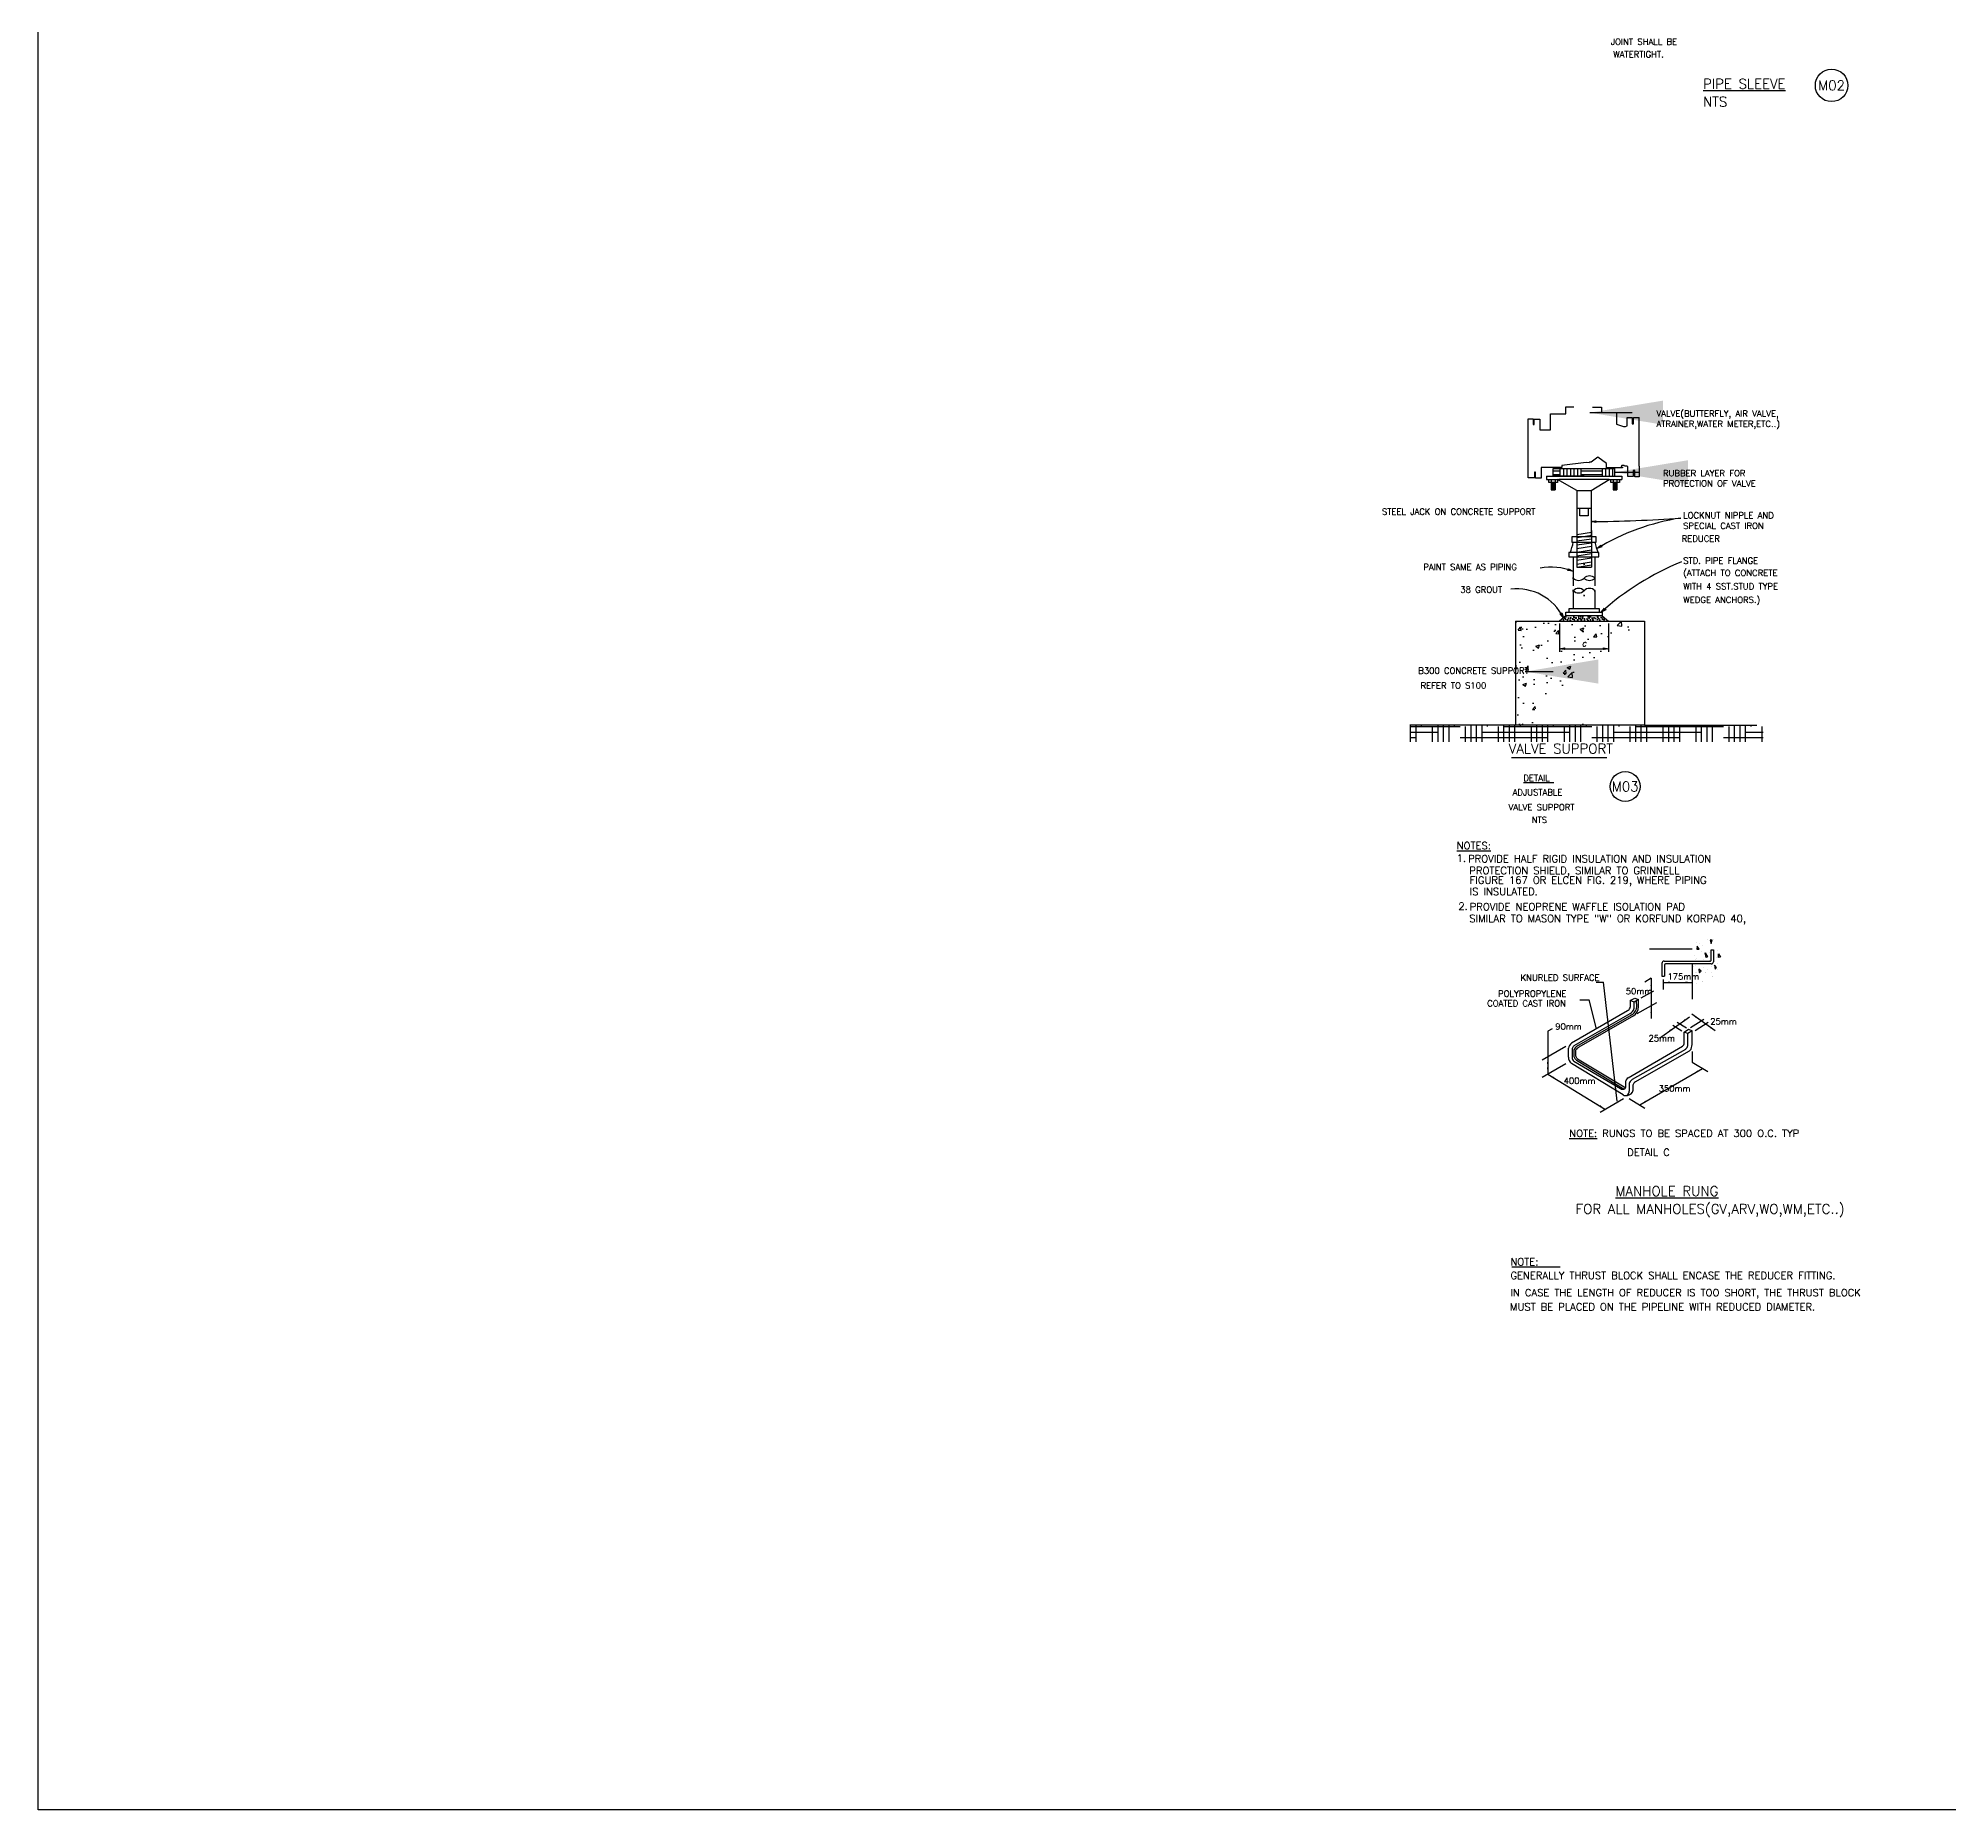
# Model space of a CAD drawing. Extents: x 152000 to 152174, y 158796 to 159332.
# Drawn here: x 152000.3 to 152078.6, y 158796.3 to 158868.9 of the extents above; entities that cross this region are included whole.
import ezdxf
from ezdxf.enums import TextEntityAlignment as Align

# ---------------------------------------------------------------- set-up
doc = ezdxf.new("R2010")
doc.units = 0
doc.header["$LTSCALE"] = 3
doc.header["$MEASUREMENT"] = 0
doc.header["$PDMODE"] = 2
doc.header["$PDSIZE"] = 0.03
for name, color, linetype in [('1', 7, 'CONTINUOUS'), ('2', 7, 'CONTINUOUS'), ('G-DETL1', 1, 'CONTINUOUS'), ('G-DETL4', 4, 'CONTINUOUS'), ('MU', 7, 'CONTINUOUS'), ('REGONALR', 13, 'CONTINUOUS'), ('TEXTS', 1, 'CONTINUOUS'), ('VP', 7, 'CONTINUOUS')]:
    doc.layers.add(name, color=color, linetype=linetype)
doc.styles.add('ROMANC', font='ROMANC', dxfattribs={"height": 7})
doc.styles.add('S100', font='romans.shx', dxfattribs={"height": 2.5})
doc.dimstyles.new('1-1', dxfattribs={"dimscale": 0, "dimtxt": 2.5, "dimasz": 3, "dimexe": 1, "dimexo": 1, "dimgap": 1.25, "dimtad": 1, "dimdec": 0, "dimzin": 0, "dimdsep": 46, "dimtxsty": 'S100', "dimcen": 1, "dimclrd": 256, "dimclre": 256, "dimclrt": 256, "dimadec": 0, "dimazin": 0, "dimtfac": 1, "dimtdec": 0, "dimtmove": 2, "dimatfit": 3, "dimfxl": 1, "dimtolj": 1, "dimtzin": 0, "dimarcsym": 0})

msp = doc.modelspace()

# ---------------------------------------------------------------- hatches: boundary and pattern name
at = {"layer": 'VP'}
h = msp.add_hatch(dxfattribs=at)
h.set_pattern_fill('AR-PARQ1', color=256, scale=0.072, style=0)
h.set_pattern_definition([(90, (152031.57454, 158814.5464), (-0.864, 0.864), [0.864, -0.864]), (90, (152031.71854, 158814.5464), (-0.864, 0.864), [0.864, -0.864]), (90, (152031.86254, 158814.5464), (-0.864, 0.864), [0.864, -0.864]), (90, (152032.00654, 158814.5464), (-0.864, 0.864), [0.864, -0.864]), (90, (152032.15054, 158814.5464), (-0.864, 0.864), [0.864, -0.864]), (90, (152032.29454, 158814.5464), (-0.864, 0.864), [0.864, -0.864]), (90, (152032.43854, 158814.5464), (-0.864, 0.864), [0.864, -0.864]), (0, (152031.57454, 158815.4104), (0.864, -0.864), [0.864, -0.864]), (0, (152031.57454, 158815.5544), (0.864, -0.864), [0.864, -0.864]), (0, (152031.57454, 158815.6984), (0.864, -0.864), [0.864, -0.864]), (0, (152031.57454, 158815.8424), (0.864, -0.864), [0.864, -0.864]), (0, (152031.57454, 158815.9864), (0.864, -0.864), [0.864, -0.864]), (0, (152031.57454, 158816.1304), (0.864, -0.864), [0.864, -0.864]), (0, (152031.57454, 158816.2744), (0.864, -0.864), [0.864, -0.864])])
h.paths.add_polyline_path([(152062.39434, 158851.22705), (152062.39434, 158850.91397), (152063.65683, 158850.91397), (152064.91933, 158850.91397), (152064.91933, 158851.22705)])
h = msp.add_hatch(dxfattribs=at)
h.set_pattern_fill('AR-CONC', color=256, scale=0.216, style=0)
h.set_pattern_definition([(50, (152039.0562, 158814.5464), (1.549282, -0.135545), [0.162, -1.782]), (355, (152039.0562, 158814.5464), (-0.2997, 1.624735), [0.1296, -1.4256]), (100.4514, (152039.1853, 158814.535), (1.24958, 1.48919), [0.13768, -1.514467]), (46.184, (152039.0562, 158814.9784), (2.30524, -0.35752), [0.243, -2.673]), (96.6356, (152039.2483, 158814.9486), (2.01887, 2.1041), [0.20652, -2.2717]), (351.184, (152039.0562, 158814.9784), (2.01887, 2.1041), [0.1944, -2.1384]), (21, (152039.2722, 158814.8704), (1.28932, -0.869657), [0.162, -1.782]), (326, (152039.2722, 158814.8704), (0.52556, 1.566324), [0.1296, -1.4256]), (71.4514, (152039.3796, 158814.7979), (1.81488, 0.696666), [0.13768, -1.514467]), (37.5, (152039.0562, 158814.54636), (0.026265, 0.719051), [0, -1.40832, 0, -1.4472, 0, -1.431]), (7.5, (152039.0562, 158814.54636), (0.56823, 0.85193), [0, -0.82512, 0, -1.37592, 0, -0.5454]), (327.5, (152038.5745, 158814.54636), (1.1530565, -0.0487185), [0, -0.54, 0, -1.6848, 0, -2.2356]), (317.5, (152038.3585, 158814.5464), (1.259682, 0.216227), [0, -0.702, 0, -1.11888, 0, -1.5876])])
edge = h.paths.add_edge_path()
edge.add_line((152060.84196, 158844.97477), (152060.84196, 158840.99965))
edge.add_line((152060.84196, 158844.97477), (152066.13241, 158844.97477))
edge.add_line((152066.13241, 158840.70324), (152060.84196, 158840.70324))
edge.add_line((152066.13241, 158844.97477), (152066.13241, 158840.70324))
h = msp.add_hatch(dxfattribs=at)
h.set_pattern_fill('HOUND', color=256, scale=3.6, style=0)
h.set_pattern_definition([(0, (152031.57454, 158814.54636), (0.9, 0.225), [3.6, -1.8]), (90, (152031.57454, 158814.54636), (-0.225, -0.9), [3.6, -1.8])])
h.paths.add_polyline_path([(152056.5198, 158840.70324), (152070.99818, 158840.70324), (152070.99818, 158840.02224), (152056.5198, 158840.02224)])
edge = h.paths.add_edge_path()
edge.add_line((152066.13241, 158840.70324), (152070.74012, 158840.70324))

# ---------------------------------------------------------------- linework, layer by layer
at = {"layer": '1', "color": 7, "linetype": 'Continuous'}
msp.add_line((152060.67693, 158839.37732, -13.30537), (152064.58783, 158839.37732, -13.30537), dxfattribs=at)
at = {"layer": '1', "color": 8, "linetype": 'Continuous'}
for p, q in [((152068.09175, 158831.52872), (152066.33423, 158831.52872)), ((152066.41123, 158830.33761), (152066.14445, 158830.18276)), ((152066.41123, 158830.33761), (152066.41123, 158828.69043)), ((152066.89991, 158830.2838), (152066.89991, 158829.88129)), ((152068.09175, 158830.92328), (152068.09175, 158829.47766)), ((152063.48517, 158829.45754), (152063.8624, 158829.45754)), ((152064.17236, 158828.269), (152063.8624, 158829.45754)), ((152064.15754, 158830.17515), (152064.45255, 158830.17515)), ((152065.00989, 158825.29752), (152064.45255, 158830.17515)), ((152066.49794, 158829.80812), (152065.9819, 158829.51484)), ((152066.89991, 158830.16567), (152068.09175, 158830.16567)), ((152066.6292, 158829.33593), (152065.82558, 158828.8756)), ((152066.75028, 158827.88654), (152067.97443, 158828.7577)), ((152069.03388, 158828.18278), (152068.06715, 158828.87076)), ((152062.3546, 158828.26966), (152062.17024, 158828.16265)), ((152062.17024, 158828.16265), (152062.17024, 158826.40353)), ((152067.29838, 158828.40959), (152067.66122, 158828.18868)), ((152067.47537, 158828.53603), (152067.84895, 158828.30857)), ((152068.56622, 158828.64908), (152068.01865, 158828.30857)), ((152068.7432, 158828.52264), (152068.20638, 158828.18868)), ((152062.91078, 158827.53672), (152061.9428, 158826.97487)), ((152068.08124, 158827.32913), (152068.08124, 158826.90446)), ((152062.91078, 158826.83337), (152061.9428, 158826.27151)), ((152062.17024, 158826.40353), (152064.29549, 158825.10958)), ((152062.17024, 158826.40353), (152064.53839, 158824.9617)), ((152065.9364, 158825.14303), (152068.51394, 158826.64102)), ((152068.08124, 158826.90446), (152068.73028, 158826.5093)), ((152065.27892, 158825.39153), (152064.31241, 158824.83053)), ((152065.50371, 158825.40648), (152066.15275, 158825.01131))]:
    msp.add_line(p, q, dxfattribs=at)
for points in [[(152064.14344, 158849.08581), (152064.14401, 158849.01382), (152063.93755, 158849.04818), (152064.14344, 158849.08581), (152064.13391, 158849.04974), (152064.13739, 158849.02358), (152063.98335, 158849.05018), (152064.13695, 158849.07922), (152064.12736, 158849.04969), (152064.12749, 158849.03332), (152064.02099, 158849.05048), (152064.12393, 158849.0693), (152064.12254, 158849.03819), (152064.05864, 158849.04914), (152064.11747, 158849.05943), (152064.11267, 158849.04466), (152064.09136, 158849.0494)], [(152064.34148, 158848.08026), (152064.37833, 158848.01841), (152064.18278, 158847.94381), (152064.34148, 158848.08026), (152064.35147, 158848.04431), (152064.36769, 158848.02349), (152064.2213, 158847.96866), (152064.33921, 158848.07129), (152064.34585, 158848.04096), (152064.35423, 158848.0269), (152064.25364, 158847.98792), (152064.33299, 158848.05615), (152064.3475, 158848.0286), (152064.28681, 158848.00578), (152064.33239, 158848.04437), (152064.33571, 158848.0292), (152064.31492, 158848.02253)], [(152062.99573, 158847.05137), (152063.0215, 158847.1186), (152063.20114, 158847.01119), (152062.99573, 158847.05137), (152063.01778, 158847.08147), (152063.02409, 158847.10709), (152063.15777, 158847.02606), (152063.00418, 158847.05514), (152063.02389, 158847.07913), (152063.02975, 158847.09441), (152063.12263, 158847.03953), (152063.01992, 158847.05962), (152063.03258, 158847.08807), (152063.08807, 158847.05453), (152063.02955, 158847.06644), (152063.0394, 158847.07844), (152063.05751, 158847.06624)], [(152062.67901, 158845.27156), (152062.74239, 158845.30571), (152062.80848, 158845.10711), (152062.67901, 158845.27156), (152062.71536, 158845.27999), (152062.73686, 158845.29529), (152062.78531, 158845.14667), (152062.68787, 158845.2689), (152062.71846, 158845.27423), (152062.73287, 158845.28199), (152062.76746, 158845.17981), (152062.70273, 158845.26203), (152062.73087, 158845.27534), (152062.75106, 158845.21372), (152062.71447, 158845.26093), (152062.72977, 158845.26359), (152062.73553, 158845.24253)], [(152064.50081, 158845.4946), (152064.54588, 158845.43845), (152064.36257, 158845.33745), (152064.50081, 158845.4946), (152064.51569, 158845.46038), (152064.53463, 158845.44201), (152064.39727, 158845.36741), (152064.4998, 158845.4854), (152064.51059, 158845.45628), (152064.52083, 158845.44352), (152064.42662, 158845.39097), (152064.49574, 158845.46955), (152064.51393, 158845.44428), (152064.45699, 158845.41326), (152064.49678, 158845.45779), (152064.50217, 158845.44323), (152064.48251, 158845.43374)]]:
    msp.add_lwpolyline(points, dxfattribs=at)
at = {"layer": '1', "color": 7, "linetype": 'Continuous'}
msp.add_circle((152073.79964, 158866.92206), 0.66594, dxfattribs=at)
at = {"layer": '1', "color": 8, "linetype": 'Continuous'}
for centre, radius, start, end in [((152063.54571, 158905.05499), 56.00818, 270.4008539, 274.1712276), ((152069.09445, 158839.79935), 9.51087, 98.9208843, 121.0928967), ((152062.32594, 158844.87058), 2.31261, 67.7625722, 101.8436624), ((152071.95046, 158836.92868), 11.32624, 112.3470861, 132.0624389), ((152060.91352, 158844.18393), 2.10787, 25.9741909, 97.212561)]:
    msp.add_arc(centre, radius, start, end, dxfattribs=at)
for points in [[(152066.41123, 158829.75884), (152066.37568, 158830.04322), (152066.44678, 158830.04322)], [(152066.89991, 158830.16567), (152067.18428, 158830.13012), (152067.18428, 158830.20121)], [(152068.09175, 158830.16567), (152067.80737, 158830.13012), (152067.80737, 158830.20121)], [(152066.41123, 158829.21107), (152066.44678, 158828.92669), (152066.37568, 158828.92669)], [(152067.57646, 158828.47448), (152067.78754, 158828.66833), (152067.82876, 158828.61041)], [(152068.46611, 158828.58684), (152068.21381, 158828.72276), (152068.25503, 158828.78068)], [(152067.3991, 158828.34827), (152067.18802, 158828.15442), (152067.1468, 158828.21235)], [(152068.64349, 158828.46061), (152068.89579, 158828.32469), (152068.85457, 158828.26676)], [(152062.17024, 158827.10689), (152062.20579, 158826.82251), (152062.1347, 158826.82251)], [(152062.17024, 158826.40353), (152062.1347, 158826.68791), (152062.20579, 158826.68791)], [(152062.17024, 158826.40353), (152062.43163, 158826.28601), (152062.39465, 158826.22528)], [(152068.51394, 158826.64102), (152068.28593, 158826.46739), (152068.25021, 158826.52886)], [(152064.53839, 158824.9617), (152064.27701, 158825.07922), (152064.31398, 158825.13995)], [(152065.9364, 158825.14303), (152066.16441, 158825.31666), (152066.20013, 158825.25519)]]:
    msp.add_solid(points, dxfattribs=at)
at = {"layer": '2', "color": 2, "linetype": 'Continuous'}
msp.add_line((152060.69816, 158818.51249, -8.87025), (152062.67313, 158818.51249, -8.87025), dxfattribs=at)
at = {"layer": 'G-DETL1', "color": 7}
for p, q in [((152068.81918, 158831.90963), (152068.8685, 158831.76578)), ((152068.90549, 158831.8973), (152068.81918, 158831.90963)), ((152068.8685, 158831.76578), (152068.90549, 158831.8973)), ((152068.28491, 158831.65071), (152068.27669, 158831.52331)), ((152068.27669, 158831.52331), (152068.37121, 158831.52331)), ((152068.37121, 158831.52331), (152068.28491, 158831.65071)), ((152068.6589, 158831.19041), (152068.62191, 158831.37947)), ((152068.62191, 158831.37947), (152068.72054, 158831.21918)), ((152068.72054, 158831.21918), (152068.6589, 158831.19041)), ((152069.16029, 158831.1863), (152069.1644, 158831.34247)), ((152069.1644, 158831.34247), (152069.25071, 158831.20274)), ((152069.25071, 158831.20274), (152069.17262, 158831.19041)), ((152068.45752, 158830.62326), (152068.36299, 158830.71368)), ((152068.36299, 158830.71368), (152068.37121, 158830.57805)), ((152068.37121, 158830.57805), (152068.45752, 158830.62326)), ((152069.08632, 158830.77121), (152069.00001, 158830.86985)), ((152069.00001, 158830.86985), (152069.02467, 158830.71368)), ((152069.02467, 158830.71368), (152069.08632, 158830.77121))]:
    msp.add_line(p, q, dxfattribs=at)
at = {"layer": 'G-DETL1', "color": 7, "const_width": 0.00796}
for points in [[(152068.27028, 158831.80785, 1), (152068.27824, 158831.80785, 1)], [(152068.72024, 158831.92558, 1), (152068.7282, 158831.92558, 1)], [(152068.97166, 158831.92558, 1), (152068.97962, 158831.92558, 1)], [(152068.18248, 158831.25412, 1), (152068.19044, 158831.25412, 1)], [(152068.20343, 158831.10646, 1), (152068.21139, 158831.10646, 1)], [(152068.27028, 158831.12641, 1), (152068.27824, 158831.12641, 1)], [(152068.37204, 158831.76195, 1), (152068.38, 158831.76195, 1)], [(152068.40297, 158831.31598, 1), (152068.41093, 158831.31598, 1)], [(152068.4748, 158831.42373, 1), (152068.48277, 158831.42373, 1)], [(152068.50573, 158831.66418, 1), (152068.5137, 158831.66418, 1)], [(152068.55163, 158831.10047, 1), (152068.55959, 158831.10047, 1)], [(152068.77711, 158831.08052, 1), (152068.78507, 158831.08052, 1)], [(152068.80305, 158831.38781, 1), (152068.81101, 158831.38781, 1)], [(152069.08939, 158831.20324, 1), (152069.09735, 158831.20324, 1)], [(152069.12531, 158831.4796, 1), (152069.13327, 158831.4796, 1)], [(152069.22308, 158831.0037, 1), (152069.23104, 158831.0037, 1)], [(152068.12162, 158830.81413, 1), (152068.12958, 158830.81413, 1)], [(152068.18248, 158830.3941, 1), (152068.19044, 158830.3941, 1)], [(152068.21839, 158830.87599, 1), (152068.22636, 158830.87599, 1)], [(152068.23935, 158830.5687, 1), (152068.24731, 158830.5687, 1)], [(152068.3471, 158830.36317, 1), (152068.35506, 158830.36317, 1)], [(152068.36705, 158830.5218, 1), (152068.37501, 158830.5218, 1)], [(152068.53167, 158830.79318, 1), (152068.53964, 158830.79318, 1)], [(152068.61348, 158830.57867, 1), (152068.62145, 158830.57867, 1)], [(152068.71026, 158830.6964, 1), (152068.71822, 158830.6964, 1)], [(152068.8689, 158830.80914, 1), (152068.87686, 158830.80914, 1)], [(152068.87389, 158830.55772, 1), (152068.88185, 158830.55772, 1)], [(152068.92577, 158830.41505, 1), (152068.93373, 158830.41505, 1)], [(152069.12531, 158830.92188, 1), (152069.13327, 158830.92188, 1)], [(152069.12531, 158830.70139, 1), (152069.13327, 158830.70139, 1)], [(152068.2593, 158830.11773, 1), (152068.26726, 158830.11773, 1)], [(152068.5207, 158830.20952, 1), (152068.52866, 158830.20952, 1)]]:
    msp.add_lwpolyline(points, format="xyb", close=True, dxfattribs=at)
at = {"layer": 'G-DETL4', "color": 7}
for p, q in [((152066.93748, 158831.03835), (152068.823, 158831.03835)), ((152068.85852, 158831.08385), (152068.85852, 158831.50687)), ((152068.85852, 158831.50687), (152068.9548, 158831.50687)), ((152068.9548, 158831.50687), (152068.9548, 158831.01428)), ((152066.84648, 158830.94735), (152066.84648, 158830.42599)), ((152066.84648, 158830.42599), (152066.95333, 158830.42599)), ((152066.95333, 158830.87778), (152066.95333, 158830.42599)), ((152068.8638, 158830.92328), (152066.99883, 158830.92328)), ((152065.54703, 158829.41862), (152065.7374, 158829.52587)), ((152065.89359, 158829.46194), (152065.71309, 158829.36087)), ((152065.7374, 158829.52587), (152065.89359, 158829.46194)), ((152065.89359, 158829.17314), (152065.89359, 158829.46194)), ((152065.43151, 158828.99986), (152063.14278, 158827.67139)), ((152065.52537, 158828.87713), (152063.24386, 158827.56309)), ((152065.63637, 158828.85243), (152063.40927, 158827.57671)), ((152065.67699, 158828.79049), (152063.44602, 158827.51255)), ((152065.54703, 158829.41862), (152065.54703, 158829.15683)), ((152065.71309, 158829.36087), (152065.54703, 158829.41862)), ((152065.71309, 158829.10817), (152065.71309, 158829.36087)), ((152065.81966, 158829.17314), (152065.80768, 158829.40757)), ((152067.75634, 158827.69305), (152067.75682, 158828.13047)), ((152067.75682, 158828.13047), (152067.9338, 158828.25692)), ((152067.90773, 158828.06796), (152067.75682, 158828.13047)), ((152068.08172, 158828.18102), (152067.90773, 158828.06796)), ((152067.90778, 158827.60447), (152067.90773, 158828.06796)), ((152067.9338, 158828.25692), (152068.08172, 158828.18102)), ((152068.08124, 158827.62085), (152068.08172, 158828.18102)), ((152063.01282, 158827.10101), (152063.01282, 158827.46923)), ((152063.16444, 158827.42382), (152063.16444, 158827.08657)), ((152063.2349, 158827.35212), (152063.2349, 158827.16463)), ((152063.30884, 158827.35212), (152063.30884, 158827.16463)), ((152065.46039, 158826.25627), (152067.68414, 158827.54865)), ((152067.807, 158827.4178), (152065.62645, 158826.18407)), ((152065.75294, 158826.09643), (152067.98027, 158827.36002)), ((152065.25823, 158825.55594), (152063.13556, 158826.84831)), ((152063.24386, 158826.94217), (152065.14994, 158825.81585)), ((152063.35093, 158826.97787), (152065.29575, 158825.79657)), ((152063.38931, 158827.04106), (152065.36142, 158825.84319)), ((152065.37375, 158825.88893), (152065.37375, 158826.13371)), ((152065.50371, 158826.01802), (152065.50371, 158825.71478)), ((152065.65533, 158825.94156), (152065.65533, 158825.71943))]:
    msp.add_line(p, q, dxfattribs=at)
for centre, radius, start, end in [((152066.93748, 158830.94735), 0.091, 90, 180), ((152068.82138, 158831.07623), 0.03792, 272.4514336, 11.5884908), ((152068.8638, 158831.01428), 0.091, 270, 0), ((152066.99883, 158830.87778), 0.0455, 90, 180), ((152065.33282, 158829.19723), 0.22066, 296.566757, 341.8482752), ((152065.38083, 158829.18635), 0.34134, 295.053085, 346.758484), ((152065.45603, 158829.15683), 0.091, 341.8482752, 0), ((152065.35581, 158829.22492), 0.46634, 306.9871296, 354.500061), ((152065.35581, 158829.22492), 0.54027, 306.475586, 354.500061), ((152063.34242, 158827.4002), 0.33675, 126.357731, 168.170303), ((152063.34987, 158827.10857), 0.33713, 181.283699, 230.529922), ((152063.25544, 158827.42382), 0.091, 157.3711177, 180), ((152063.44961, 158827.34288), 0.30137, 133.055668, 157.3711177), ((152063.39984, 158827.35212), 0.16494, 148.4612514, 180), ((152063.39984, 158827.16463), 0.16494, 180, 225.3018149), ((152063.57959, 158827.2418), 0.37584, 116.259289, 148.4612514), ((152063.39984, 158827.35212), 0.091, 148.4612514, 180), ((152063.39984, 158827.16463), 0.091, 180, 220.627955), ((152063.57959, 158827.2418), 0.3019, 116.259289, 148.4612514), ((152062.73168, 158826.59138), 0.78938, 36.8074946, 40.627955), ((152067.60474, 158827.6786), 0.15229, 301.425644, 5.444458), ((152067.76219, 158827.49701), 0.091, 299.5006931, 321.4635675), ((152067.52417, 158827.68658), 0.39529, 321.4635675, 344.083807), ((152067.81679, 158827.60314), 0.091, 344.083807, 0.8425819), ((152067.93537, 158827.43917), 0.091, 299.5666435, 321.7742819), ((152067.73192, 158827.59941), 0.34997, 321.7742819, 3.510956), ((152063.34973, 158827.09444), 0.18546, 182.43306, 235.191452), ((152063.21982, 158826.98271), 0.091, 32.1336347, 45.3018149), ((152063.43655, 158827.11884), 0.16494, 212.1336347, 238.7252281), ((152063.43655, 158827.11884), 0.091, 216.8074946, 238.7252281), ((152065.24416, 158825.96736), 0.17842, 238.12291, 296.2003562), ((152065.34487, 158825.69115), 0.16059, 237.348785, 8.460999), ((152065.28275, 158825.88893), 0.091, 296.2003562, 0), ((152065.37331, 158825.85425), 0.32481, 265.2357144, 324.7860765), ((152065.46475, 158826.13371), 0.091, 149.4662027, 180), ((152065.5813, 158826.06497), 0.22631, 122.293316, 149.4662027), ((152065.78965, 158825.93506), 0.29773, 123.239056, 163.821152), ((152065.56433, 158825.71943), 0.091, 324.7860765, 0), ((152065.74633, 158825.94156), 0.091, 155.0277728, 180), ((152066.00452, 158825.82132), 0.37581, 136.5255298, 155.0277728), ((152065.79784, 158826.01728), 0.091, 119.5666435, 136.5255298)]:
    msp.add_arc(centre, radius, start, end, dxfattribs=at)
at = {"layer": 'MU', "color": 7, "linetype": 'Continuous'}
for p, q in [((152062.11091, 158850.91397), (152062.67777, 158850.91397)), ((152062.11091, 158850.91397), (152062.11091, 158850.77937)), ((152062.11091, 158850.77937), (152062.62348, 158850.77937)), ((152062.20943, 158850.77937), (152062.57116, 158850.77937)), ((152062.20943, 158850.64759), (152062.20943, 158850.77937)), ((152062.57116, 158850.64759), (152062.20943, 158850.64759)), ((152062.31178, 158850.77937), (152062.31178, 158850.35024)), ((152062.31178, 158850.60704), (152062.46625, 158850.60704)), ((152062.34248, 158850.62732), (152062.43884, 158850.62732)), ((152062.46625, 158850.77937), (152062.46625, 158850.35024)), ((152062.57116, 158850.77937), (152062.57116, 158850.64759)), ((152064.6359, 158850.91397), (152065.20276, 158850.91397)), ((152064.69019, 158850.77937), (152065.20276, 158850.77937)), ((152064.74767, 158850.77937), (152065.1094, 158850.77937)), ((152064.74767, 158850.64759), (152064.74767, 158850.77937)), ((152065.1094, 158850.64759), (152064.74767, 158850.64759)), ((152064.84742, 158850.77937), (152064.84742, 158850.35024)), ((152064.84742, 158850.60704), (152065.00189, 158850.60704)), ((152064.87676, 158850.62732), (152064.97312, 158850.62732)), ((152065.00189, 158850.77937), (152065.00189, 158850.35024)), ((152065.1094, 158850.77937), (152065.1094, 158850.64759)), ((152065.20276, 158850.91397), (152065.20276, 158850.77937)), ((152062.31178, 158850.54678), (152062.46625, 158850.54678)), ((152062.31178, 158850.47864), (152062.46625, 158850.47864)), ((152062.31178, 158850.40655), (152062.46625, 158850.40655)), ((152062.31178, 158850.35024), (152062.46625, 158850.35024)), ((152062.34248, 158850.57945), (152062.43884, 158850.57945)), ((152062.34248, 158850.51074), (152062.43884, 158850.51074)), ((152062.34248, 158850.4426), (152062.43884, 158850.4426)), ((152062.34248, 158850.37839), (152062.43884, 158850.37839)), ((152063.36054, 158850.32412), (152063.36054, 158848.43039)), ((152063.9524, 158850.32412), (152063.9524, 158848.43039)), ((152064.84742, 158850.54678), (152065.00189, 158850.54678)), ((152064.84742, 158850.47864), (152065.00189, 158850.47864)), ((152064.84742, 158850.40655), (152065.00189, 158850.40655)), ((152064.84742, 158850.35024), (152065.00189, 158850.35024)), ((152064.87676, 158850.57945), (152064.97312, 158850.57945)), ((152064.87676, 158850.51074), (152064.97312, 158850.51074)), ((152064.87676, 158850.4426), (152064.97312, 158850.4426)), ((152064.87676, 158850.37839), (152064.97312, 158850.37839)), ((152063.35911, 158849.59953), (152063.95456, 158849.59953)), ((152063.48424, 158849.59953), (152063.82943, 158849.59953)), ((152063.48424, 158849.28303), (152063.48424, 158849.59953)), ((152063.82943, 158849.28303), (152063.48424, 158849.28303)), ((152063.82943, 158849.59953), (152063.82943, 158849.28303)), ((152064.15473, 158848.43039), (152063.15727, 158848.43039)), ((152063.15727, 158848.43039), (152063.15727, 158848.21019)), ((152063.35911, 158848.69036), (152063.35911, 158848.43039)), ((152063.35911, 158848.52647), (152063.95456, 158848.61867)), ((152063.35911, 158848.43039), (152063.35911, 158847.17789)), ((152063.35911, 158848.25558), (152063.95456, 158848.34779)), ((152063.37277, 158848.39806), (152063.96823, 158848.49027)), ((152063.95456, 158848.69036), (152063.95456, 158848.43039)), ((152063.95456, 158848.43039), (152063.95456, 158847.17789)), ((152064.15473, 158848.21019), (152064.15473, 158848.43039)), ((152064.26692, 158847.77542), (152063.0343, 158847.77542)), ((152063.0343, 158847.77542), (152063.0343, 158847.59802)), ((152063.0343, 158847.59802), (152064.26692, 158847.59802)), ((152063.15727, 158848.21019), (152064.15473, 158848.21019)), ((152063.21168, 158847.59802), (152063.21168, 158846.73073)), ((152063.35911, 158848.09283), (152063.95456, 158848.18503)), ((152063.35911, 158847.94415), (152063.95456, 158848.03635)), ((152063.35911, 158847.79491), (152063.95456, 158847.88711)), ((152063.35911, 158847.65243), (152063.95456, 158847.74463)), ((152063.35911, 158847.46996), (152063.95456, 158847.56216)), ((152064.10199, 158847.59802), (152064.10199, 158846.73073)), ((152064.26692, 158847.59802), (152064.26692, 158847.77542)), ((152063.21168, 158846.76531), (152063.21168, 158846.41141)), ((152063.35911, 158847.3072), (152063.95456, 158847.39941)), ((152063.35911, 158847.17824), (152063.95456, 158847.27044)), ((152063.35911, 158847.17789), (152063.95456, 158847.17789)), ((152064.10199, 158846.76531), (152064.10199, 158846.41141)), ((152063.21168, 158846.21825), (152063.21168, 158845.4788)), ((152064.10199, 158846.21825), (152064.10199, 158845.4788)), ((152062.9142, 158845.18877), (152062.65004, 158844.97477)), ((152062.9106, 158845.33689), (152064.40068, 158845.33689)), ((152062.9106, 158845.18877), (152062.9106, 158845.33689)), ((152064.40068, 158845.18877), (152062.9106, 158845.18877)), ((152064.28346, 158845.4788), (152063.03717, 158845.4788)), ((152063.03717, 158845.4788), (152063.03717, 158845.33689)), ((152063.03717, 158845.33689), (152064.28346, 158845.33689)), ((152064.28346, 158845.33689), (152064.28346, 158845.4788)), ((152064.39587, 158845.18877), (152064.66363, 158844.97477)), ((152064.40068, 158845.33689), (152064.40068, 158845.18877)), ((152062.65004, 158844.87249), (152062.65004, 158843.70654)), ((152064.66363, 158844.87249), (152064.66363, 158843.70654)), ((152062.85622, 158843.83885), (152064.45745, 158843.83885))]:
    msp.add_line(p, q, dxfattribs=at)
for points in [[(152062.85622, 158843.87485), (152062.85622, 158843.80285), (152062.65004, 158843.83885), (152062.85622, 158843.87485), (152062.8464, 158843.83885), (152062.84967, 158843.81267), (152062.69585, 158843.84049), (152062.84967, 158843.8683), (152062.83985, 158843.83885), (152062.83985, 158843.82249), (152062.73349, 158843.84049), (152062.83658, 158843.85849), (152062.83495, 158843.8274), (152062.77113, 158843.83885), (152062.83004, 158843.84867), (152062.82513, 158843.83394), (152062.80385, 158843.83885)], [(152064.45745, 158843.80285), (152064.45745, 158843.87485), (152064.66363, 158843.83885), (152064.45745, 158843.80285), (152064.46727, 158843.83885), (152064.46399, 158843.86503), (152064.61781, 158843.83721), (152064.46399, 158843.8094), (152064.47381, 158843.83885), (152064.47381, 158843.85521), (152064.58018, 158843.83721), (152064.47709, 158843.81921), (152064.47872, 158843.8503), (152064.54254, 158843.83885), (152064.48363, 158843.82903), (152064.48854, 158843.84376), (152064.50981, 158843.83885)]]:
    msp.add_lwpolyline(points, dxfattribs=at)
msp.add_circle((152065.34155, 158838.195), 0.61364, dxfattribs=at)
for centre, radius, start, end in [((152061.50754, 158848.47921), 1.72525, 335.9248009, 351.0291507), ((152065.80613, 158848.47921), 1.72525, 188.9708493, 204.0751991), ((152063.43426, 158846.95331), 0.31477, 225, 315), ((152063.87941, 158846.50816), 0.31477, 45, 135), ((152063.87941, 158846.95331), 0.31477, 225, 315), ((152063.43426, 158845.99567), 0.31477, 45, 135), ((152063.43426, 158846.44083), 0.31477, 225, 315), ((152063.87941, 158845.99567), 0.31477, 45, 135)]:
    msp.add_arc(centre, radius, start, end, dxfattribs=at)
for p in [(152063.21168, 158846.73073), (152063.65683, 158847.30235), (152064.10199, 158846.73073), (152063.21168, 158846.21825), (152063.65683, 158846.02114), (152064.10199, 158846.21825), (152062.85451, 158845.09529), (152062.90916, 158845.14991), (152063.01848, 158845.08515), (152063.10765, 158845.10035), (152063.2371, 158845.1516), (152063.24213, 158845.12513), (152063.32627, 158845.10035), (152063.44565, 158845.15442), (152063.44565, 158845.08008), (152063.52476, 158845.15442), (152063.59451, 158845.08515), (152063.60386, 158845.15442), (152063.83255, 158845.14484), (152063.86204, 158845.10035), (152063.91166, 158845.14653), (152063.9958, 158845.08515), (152064.07059, 158845.10486), (152064.12525, 158845.08008), (152064.21442, 158845.13978), (152064.25397, 158845.08008), (152064.36328, 158845.115), (152064.45749, 158845.12513), (152062.81496, 158845.01588), (152062.89982, 158845.0553), (152062.97389, 158845.02545), (152063.09327, 158845.01081), (152063.19251, 158845.0553), (152063.26658, 158845.01588), (152063.39603, 158845.02095), (152063.50965, 158845.06037), (152063.54489, 158845.01588), (152063.67362, 158845.06037), (152063.67362, 158845.01081), (152063.78797, 158845.0553), (152063.81745, 158845.00067), (152063.91669, 158845.02545), (152064.02097, 158845.02095), (152064.20435, 158845.03559), (152064.3036, 158845.01081), (152064.41291, 158845.05079), (152064.47763, 158845.03052)]:
    msp.add_point(p, dxfattribs=at)
at = {"layer": 'REGONALR', "color": 3, "ltscale": 0.1}
for p, q in [((152062.91242, 158853.47058), (152062.91242, 158853.75127)), ((152062.91242, 158853.75127), (152063.24348, 158853.75127)), ((152064.00644, 158853.73728), (152064.37638, 158853.73728)), ((152064.37638, 158853.73728), (152064.37638, 158853.51252)), ((152061.37061, 158852.51654), (152061.37061, 158853.25747)), ((152061.37061, 158853.25747), (152061.57135, 158853.25747)), ((152061.57135, 158853.25747), (152061.57135, 158853.02275)), ((152061.57135, 158853.02275), (152061.60998, 158853.02275)), ((152061.60998, 158853.02275), (152061.60998, 158853.2479)), ((152061.60998, 158853.2479), (152061.84668, 158853.2479)), ((152061.84668, 158853.2479), (152061.84668, 158852.80264)), ((152062.27643, 158852.80264), (152062.27643, 158853.47058)), ((152062.27643, 158853.47058), (152062.33305, 158853.47058)), ((152062.33305, 158853.47058), (152062.91242, 158853.47058)), ((152064.37638, 158853.51252), (152064.9794, 158853.51252)), ((152064.9794, 158853.51252), (152064.9794, 158853.04517)), ((152064.9794, 158853.04517), (152065.26934, 158852.94766)), ((152065.26934, 158852.94766), (152065.36098, 158852.9388)), ((152065.36098, 158852.9388), (152065.41936, 158852.96836)), ((152065.41936, 158852.96836), (152065.41936, 158853.31194)), ((152065.41936, 158853.31194), (152065.63, 158853.31194)), ((152065.63, 158853.31194), (152065.63, 158853.06057)), ((152065.63, 158853.06057), (152065.67614, 158853.06057)), ((152065.67614, 158853.06057), (152065.67614, 158853.30731)), ((152065.67614, 158853.30731), (152065.87915, 158853.30731)), ((152061.84668, 158852.80264), (152062.27643, 158852.80264)), ((152061.36961, 158850.83664), (152061.36961, 158851.50801)), ((152063.73809, 158851.46392), (152062.74313, 158851.35374)), ((152063.86629, 158851.45945), (152063.73809, 158851.46392)), ((152063.87673, 158851.48425), (152063.86629, 158851.45945)), ((152063.95194, 158851.48425), (152063.87673, 158851.48425)), ((152064.21428, 158851.68857), (152063.95194, 158851.48425)), ((152064.57627, 158851.43574), (152064.21428, 158851.68857)), ((152064.57627, 158851.25694), (152064.57627, 158851.43574)), ((152061.62126, 158850.83664), (152061.36961, 158850.83664)), ((152061.66966, 158851.07855), (152061.62126, 158851.07855)), ((152061.62126, 158851.07855), (152061.62126, 158850.83664)), ((152061.66966, 158850.83362), (152061.66966, 158851.07855)), ((152061.89738, 158850.83362), (152061.66966, 158850.83362)), ((152062.74313, 158851.2697), (152061.89738, 158851.2697)), ((152061.89738, 158851.2697), (152061.89738, 158850.83362)), ((152062.74313, 158851.35374), (152062.74313, 158851.2697)), ((152065.23265, 158851.25694), (152064.57627, 158851.25694)), ((152065.18584, 158851.33502), (152065.18212, 158851.29567)), ((152065.18212, 158851.29567), (152065.19435, 158851.28557)), ((152065.20233, 158851.34297), (152065.18584, 158851.33502)), ((152065.19435, 158851.28557), (152065.23265, 158851.28557)), ((152065.29671, 158851.34297), (152065.20233, 158851.34297)), ((152065.23265, 158851.28557), (152065.23265, 158851.25694)), ((152065.30887, 158851.32011), (152065.29671, 158851.34297)), ((152065.40442, 158851.32011), (152065.30887, 158851.32011)), ((152065.45119, 158851.30799), (152065.40442, 158851.32011)), ((152065.45119, 158850.8999), (152065.45119, 158851.30799)), ((152065.66669, 158850.8999), (152065.45119, 158850.8999)), ((152065.73591, 158851.14116), (152065.66669, 158851.14116)), ((152065.66669, 158851.14116), (152065.66669, 158850.8999)), ((152065.73591, 158850.88038), (152065.73591, 158851.14116)), ((152065.91516, 158850.88038), (152065.73591, 158850.88038)), ((152065.91516, 158851.31507), (152065.91516, 158850.88038))]:
    msp.add_line(p, q, dxfattribs=at)
at = {"layer": 'TEXTS', "color": 2}
msp.add_lwpolyline([(152000.31081, 159256.84238), (152173.94354, 159256.84238), (152173.94354, 158796.26395), (152000.31081, 158796.26395)], close=True, dxfattribs=at)
at = {"layer": 'VP'}
for p, q in [((152065.87915, 158853.30731), (152065.91516, 158853.30731)), ((152065.91516, 158851.31507), (152065.91516, 158853.30731)), ((152061.36961, 158851.50801), (152061.37061, 158852.51654)), ((152062.39434, 158850.91397), (152062.39434, 158851.22705)), ((152062.39434, 158851.22705), (152064.91933, 158851.22705)), ((152063.65683, 158850.91397), (152062.39434, 158850.91397)), ((152063.36054, 158850.32412), (152062.57116, 158850.77937)), ((152064.69019, 158850.77937), (152062.62348, 158850.77937)), ((152062.67777, 158850.91397), (152064.6359, 158850.91397)), ((152063.65683, 158850.91397), (152064.91933, 158850.91397)), ((152063.9524, 158850.32412), (152064.69019, 158850.77937)), ((152064.91933, 158850.91397), (152064.91933, 158851.22705)), ((152063.36054, 158850.32412), (152063.9524, 158850.32412)), ((152060.84196, 158844.97477), (152060.84196, 158840.99965)), ((152060.84196, 158844.97477), (152066.13241, 158844.97477)), ((152066.13241, 158844.97477), (152066.13241, 158840.70324)), ((152060.84196, 158840.70324), (152056.5198, 158840.70324)), ((152060.84196, 158840.99965), (152060.84196, 158840.70324)), ((152066.13241, 158840.70324), (152060.84196, 158840.70324)), ((152066.13241, 158840.70324), (152070.74012, 158840.70324))]:
    msp.add_line(p, q, dxfattribs=at)

# ---------------------------------------------------------------- texts
at = {"layer": '1', "color": 7, "linetype": 'Continuous', "style": 'ROMANC'}
for s, height, p in [('JOINT SHALL BE ', 0.2535, (152064.7542, 158868.58304)), ('WATERTIGHT.', 0.2535, (152064.85263, 158868.06659)), ('%%uPIPE SLEEVE%%U', 0.4, (152068.53081, 158866.787)), ('NTS', 0.4, (152068.53081, 158866.0532)), ('STEEL JACK ON CONCRETE SUPPORT', 0.2535, (152055.37268, 158849.33122)), ('LOCKNUT NIPPLE AND ', 0.2535, (152067.7174, 158849.175)), ('REDUCER', 0.2535, (152067.65738, 158848.22424)), ('SPECIAL CAST IRON ', 0.2535, (152067.7174, 158848.74938)), ('STD. PIPE FLANGE', 0.2535, (152067.7174, 158847.32304)), ('PAINT SAME AS PIPING', 0.2535, (152057.0709, 158847.06255)), ('(ATTACH TO CONCRETE ', 0.2535, (152067.7174, 158846.82005)), ('38 GROUT', 0.2535, (152058.58636, 158846.13342)), ('WITH 4 SST.STUD TYPE', 0.2535, (152067.72795, 158846.26689)), ('WEDGE ANCHORS.)', 0.2535, (152067.72795, 158845.71624)), ('VALVE SUPPORT', 0.4, (152060.57232, 158839.54617)), ('ADJUSTABLE', 0.2535, (152060.72966, 158837.82691)), ('%%uDETAIL %%u', 0.2535, (152061.16925, 158838.41325)), ('VALVE SUPPORT', 0.2535, (152060.5622, 158837.21796)), ('NTS', 0.2535, (152061.50917, 158836.70198)), ('%%uNOTES:%%u', 0.3, (152058.4379, 158835.61977)), ('1.', 0.3, (152058.4379, 158835.10822)), ('PROVIDE HALF RIGID INSULATION AND INSULATION', 0.3, (152058.9039, 158835.08404)), ('PROTECTION SHIELD, SIMILAR TO GRINNELL ', 0.3, (152058.95439, 158834.59993)), ('FIGURE 167 OR ELCEN FIG. 219, WHERE PIPING', 0.3, (152058.97122, 158834.20654)), ('2.', 0.3, (152058.50522, 158833.13445)), ('IS INSULATED.', 0.3, (152058.97122, 158833.73592)), ('PROVIDE NEOPRENE WAFFLE ISOLATION PAD', 0.3, (152058.97122, 158833.11773)), ('SIMILAR TO MASON TYPE "W" OR KORFUND KORPAD 40,', 0.3, (152058.95441, 158832.63363)), ('KNURLED SURFACE', 0.2535, (152061.05449, 158830.23436)), ('175mm', 0.2535, (152067.07339, 158830.28117)), ('POLYPROPYLENE', 0.2535, (152060.1334, 158829.58122)), ('50mm', 0.2535, (152065.36636, 158829.68045)), ('COATED CAST IRON', 0.2535, (152059.68663, 158829.18017)), ('25mm', 0.2535, (152068.82754, 158828.44047)), ('90mm', 0.2535, (152062.47426, 158828.2326)), ('25mm', 0.2535, (152066.297, 158827.75061)), ('400mm', 0.2535, (152062.81835, 158826.00894)), ('350mm', 0.2535, (152066.7129, 158825.69239)), ('%%UNOTE:%%U RUNGS TO BE SPACED AT 300 O.C. TYP', 0.3, (152063.05086, 158823.83169)), ('DETAIL C', 0.3, (152065.42252, 158823.05357)), ('%%uMANHOLE RUNG', 0.4, (152064.94294, 158821.4128)), ('FOR ALL MANHOLES(GV,ARV,WO,WM,ETC..)', 0.4, (152063.31117, 158820.68473)), ('NOTE:', 0.3, (152060.63971, 158818.56681)), ('GENERALLY THRUST BLOCK SHALL ENCASE THE REDUCER FITTING.', 0.3, (152060.63971, 158818.00626)), ('MUST BE PLACED ON THE PIPELINE WITH REDUCED DIAMETER.', 0.3, (152060.61862, 158816.72107)), ('IN CASE THE LENGTH OF REDUCER IS TOO SHORT, THE THRUST BLOCK', 0.3, (152060.63971, 158817.30308))]:
    msp.add_text(s, height=height, dxfattribs=at).set_placement(p)
for s, p in [('M02', (152073.79964, 158866.92206)), ('M03', (152065.34155, 158838.195))]:
    msp.add_text(s, height=0.4, dxfattribs=at).set_placement(p, align=Align.MIDDLE)
at = {"layer": '1', "color": 7, "linetype": 'Continuous', "char_height": 0.2535, "style": 'ROMANC'}
for s, insert, attachment_point in [('VALVE(BUTTERFLY, AIR VALVE,\\PATRAINER,WATER METER,ETC..)', (152066.62329, 158853.60252), 1), ('RUBBER LAYER FOR \\PPROTECTION OF VALVE', (152066.89114, 158851.16051), 1), ('B300 CONCRETE SUPPORT', (152061.39276, 158842.8135), 9), ('REFER TO S100', (152059.65088, 158842.20639), 9)]:
    msp.add_mtext(s, dxfattribs=dict(at, insert=insert, attachment_point=attachment_point))
at = {"layer": 'MU', "color": 7, "linetype": 'Continuous', "style": 'ROMANC', "oblique": 12, "width": 1.05}
msp.add_text('C', height=0.18, dxfattribs=at).set_placement((152063.65683, 158844.01885), align=Align.MIDDLE_CENTER)

# ---------------------------------------------------------------- leaders
at = {"layer": '1', "color": 8, "linetype": 'Continuous', "annotation_type": 0, "has_hookline": 1, "hookline_direction": 1, "text_width": 5.3235}
msp.add_leader([(152061.24022, 158842.9035), (152062.39276, 158842.9035)], dimstyle='1-1', override={"dimscale": 1, "dimgap": 1, "dimtad": 0}, dxfattribs=at)
at = {"layer": 'VP', "annotation_type": 0, "has_hookline": 1, "hookline_direction": 0}
for points, text_width in [([(152063.88751, 158853.51252), (152065.62329, 158853.51252)], 6.13229), ([(152064.91933, 158851.07051), (152065.89114, 158851.07051)], 4.58714)]:
    msp.add_leader(points, dimstyle='1-1', override={"dimscale": 1, "dimgap": 1, "dimtad": 0}, dxfattribs=dict(at, text_width=text_width))

doc.saveas('drawing.dxf')
